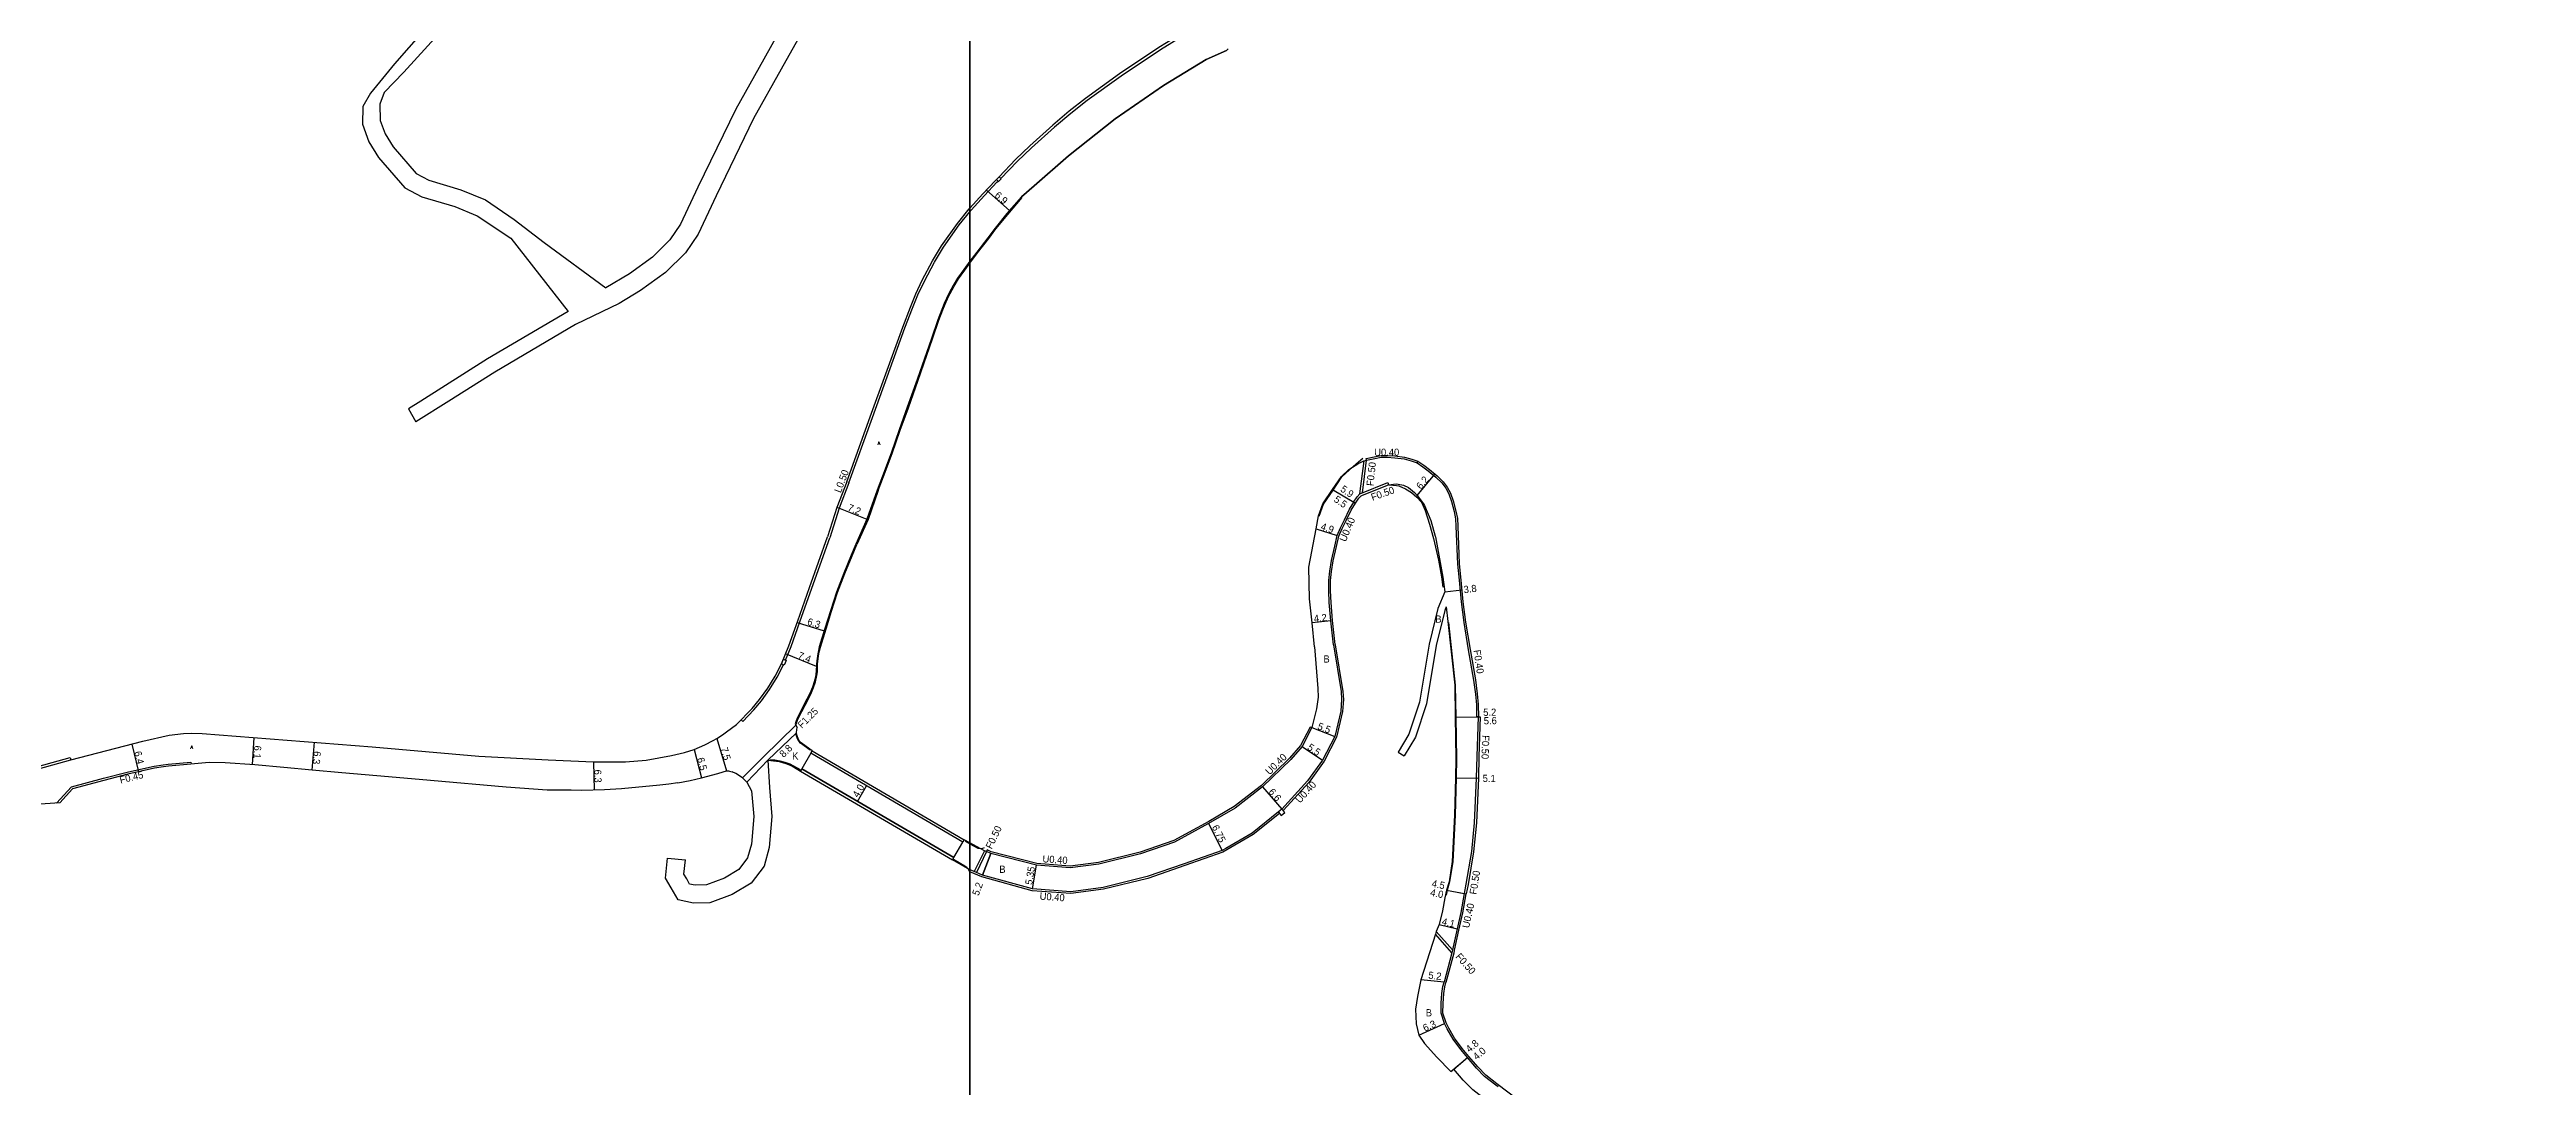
# Model space of a CAD drawing. Header units: metres. Extents: x -16000 to -13600, y -81000 to -78000.
# Drawn here: x -15405 to -14853, y -80200 to -79968 of the extents above; entities that cross this region are included whole.
import ezdxf

# ---------------------------------------------------------------- set-up
doc = ezdxf.new("R2010")
doc.units = ezdxf.units.M
doc.header["$LTSCALE"] = 2.5
for name, color, linetype in [('側溝・桝', 7, 'Continuous'), ('図郭', 7, 'Continuous'), ('幅員', 7, 'Continuous'), ('歩道・分離帯・安全施設', 7, 'Continuous'), ('舗装', 7, 'Continuous'), ('道路', 7, 'Continuous')]:
    doc.layers.add(name, color=color, linetype=linetype)
doc.styles.get("Standard").update_dxf_attribs({"font": ''})
doc.styles.add('YOKO_DECO', font='txt.shx', dxfattribs={"bigfont": 'extfont.shx'})
doc.styles.get('Standard').set_extended_font_data('@MS PGothic')

msp = doc.modelspace()

# ---------------------------------------------------------------- linework, layer by layer
at = {"layer": '側溝・桝', "flags": 128}
msp.add_lwpolyline([(-15084.75, -79957.58), (-15084.8, -79958.18), (-15114.35, -79956.72), (-15124.34, -79956.74), (-15130.19, -79957.39), (-15137.53, -79959.01), (-15143.37, -79961.01), (-15149.11, -79963.51), (-15152.44, -79965.28), (-15157.52, -79968.44), (-15166.3, -79974.27), (-15173.89, -79979.72), (-15177.48, -79982.6), (-15181.14, -79985.66), (-15186.28, -79990.26), (-15189.45, -79993.33), (-15193.14, -79997.09)], dxfattribs=at)
at = {"layer": '側溝・桝'}
for points in [[(-15200, -80004.52), (-15199.75, -80004.2), (-15196.74, -80000.91), (-15193.99, -79997.97), (-15193.7, -79997.68)], [(-15227.01, -80064.97), (-15221.76, -80050.44), (-15214.52, -80030.43), (-15212.81, -80026.02), (-15211.63, -80023.08), (-15210.16, -80019.99), (-15207.93, -80015.75), (-15205.88, -80012.46), (-15202.4, -80007.48), (-15200, -80004.52)], [(-15111.61, -80059.54), (-15109.79, -80059.16), (-15108.27, -80058.88), (-15106.91, -80058.86), (-15105.19, -80058.98), (-15103.09, -80059.26), (-15101.43, -80059.68), (-15100.08, -80060.18)], [(-15111.51, -80059.92), (-15111.61, -80059.54)], [(-15227.01, -80064.97), (-15229.19, -80070.64), (-15231.29, -80077.22)], [(-15114.36, -80069.33), (-15114.45, -80069.28), (-15113.65, -80068.11), (-15113, -80067.46), (-15112.64, -80067.3), (-15106.79, -80064.95)], [(-15113, -80067.46), (-15112.04, -80060.07)], [(-15112.46, -80067.23), (-15111.51, -80059.92)], [(-15106.79, -80064.95), (-15106.61, -80065.41)], [(-15100.26, -80060.54), (-15098.94, -80061.39), (-15097.75, -80062.32), (-15096.07, -80063.76), (-15094.72, -80065), (-15093.86, -80066.15), (-15093.19, -80067.44), (-15092.61, -80069.13), (-15091.99, -80071.38), (-15091.66, -80073), (-15091.58, -80074.68), (-15091.27, -80083.11), (-15090.86, -80086.71), (-15090.44, -80091.53), (-15089.83, -80096.1), (-15088.82, -80102.25), (-15087.64, -80108.98), (-15087.22, -80112.09), (-15086.99, -80114.47), (-15086.96, -80117.16)], [(-15119.12, -80095.72), (-15119.44, -80091.64), (-15119.57, -80089.07), (-15119.57, -80086.77), (-15119.31, -80084.76), (-15118.95, -80082.4), (-15118.2, -80079.18), (-15117.69, -80076.87), (-15117, -80075.2), (-15116.1, -80073.41), (-15114.99, -80071.08), (-15114.02, -80069.54)], [(-15241.14, -80104.54), (-15239.89, -80101.52), (-15237.94, -80095.96), (-15235.31, -80088.5), (-15231.29, -80077.22)], [(-15118.5, -80101.05), (-15119.12, -80095.72)], [(-15118.5, -80101.05), (-15118.5, -80101.09), (-15116.81, -80111.51), (-15116.68, -80113.28), (-15116.89, -80115.95), (-15118.2, -80121.67), (-15121.01, -80127.08), (-15124.36, -80131.73), (-15130.12, -80138.05), (-15130.14, -80138.07)], [(-15251.02, -80117.81), (-15250.65, -80118.18), (-15248.2, -80115.63), (-15246.51, -80113.6), (-15244.7, -80111.06), (-15243, -80108.33), (-15241.57, -80105.6), (-15241.56, -80105.58)], [(-15238.85, -80119.01), (-15246.06, -80126.09), (-15250.77, -80130.75)], [(-15123.72, -80119.58), (-15124.1, -80119.44), (-15126.23, -80123.55), (-15128.72, -80126.4), (-15134.97, -80132.47), (-15141.09, -80137.18), (-15146.71, -80140.49), (-15154.53, -80144.72), (-15162.06, -80147.34), (-15171.35, -80149.64), (-15177.66, -80150.44), (-15185.09, -80149.89), (-15195.25, -80147.26), (-15196.17, -80146.85), (-15196.32, -80147.23)], [(-15086.66, -80117.16), (-15086.94, -80125.98), (-15087.07, -80130.83)], [(-15086.56, -80117.16), (-15086.66, -80117.16), (-15086.96, -80117.16)], [(-15238.71, -80120.73), (-15245.07, -80126.81)], [(-15489.6, -80168.69), (-15487.32, -80165.55), (-15484.1, -80161.23), (-15481.92, -80158.45), (-15480.25, -80156.47), (-15478.83, -80155.05), (-15476.49, -80153.23), (-15473.95, -80151.33), (-15472.39, -80150.28), (-15468.11, -80147.86), (-15459.37, -80143.86), (-15450.86, -80140.94), (-15439.36, -80137.46), (-15423.79, -80133.15), (-15410.52, -80129.52), (-15400.57, -80126.76)], [(-15403.76, -80136.39), (-15400.46, -80132.78), (-15393.31, -80130.88), (-15388.02, -80129.54), (-15385.04, -80128.82), (-15381.99, -80128.18), (-15379.97, -80127.86), (-15378.87, -80127.74), (-15373.83, -80127.27), (-15373.78, -80127.73)], [(-15249.8, -80131.73), (-15245.07, -80126.81)], [(-15087.07, -80130.83), (-15087.52, -80140.79), (-15088.13, -80147.21), (-15089.36, -80154.51), (-15089.77, -80156.58)], [(-15130.93, -80138.7), (-15136.85, -80143.43), (-15143.58, -80147.38)], [(-15143.58, -80147.38), (-15152.09, -80150.33), (-15160.33, -80153.19), (-15170.23, -80155.64), (-15177.48, -80156.59), (-15186.1, -80155.96), (-15197.33, -80152.89), (-15200, -80151.71)], [(-15196.78, -80147.03), (-15199.03, -80151.7)], [(-15196.32, -80147.23), (-15198.57, -80151.9)], [(-15200, -80151.71), (-15200.11, -80151.66), (-15200, -80151.41)], [(-15200, -80151.41), (-15199.95, -80151.3)], [(-15089.38, -80156.65), (-15090.11, -80160.9), (-15090.98, -80164.71)], [(-15092.48, -80169.78), (-15096.13, -80165.65)], [(-15092.37, -80169.14), (-15095.98, -80165.06)], [(-15090.98, -80164.71), (-15091.98, -80169.22), (-15092.09, -80169.86), (-15093.84, -80176.44)], [(-15082.17, -80199.21), (-15082.46, -80198.99), (-15084.92, -80197.05), (-15086.71, -80195.25), (-15088.73, -80192.89), (-15090.19, -80191.13), (-15091.9, -80188.83), (-15093.18, -80186.58), (-15093.76, -80185.4), (-15094.49, -80183.22), (-15094.46, -80181.07), (-15094.3, -80178.88), (-15094.08, -80177.38), (-15093.84, -80176.44)], [(-15065.24, -80212.07), (-15082.17, -80199.21)]]:
    msp.add_lwpolyline(points, dxfattribs=at)
for points in [[(-15193.03, -79997.19), (-15193.6, -79997.78), (-15194.08, -79997.32), (-15193.52, -79996.73)], [(-15241.01, -80104.6), (-15241.43, -80105.63), (-15242.05, -80105.38), (-15241.62, -80104.34)], [(-15131.18, -80138.39), (-15130.93, -80138.7), (-15130.55, -80139.17), (-15129.77, -80138.54), (-15130.14, -80138.07), (-15130.39, -80137.76)]]:
    msp.add_lwpolyline(points, close=True, dxfattribs=at)
at = {"layer": '図郭'}
for points in [[(-16000, -80400), (-15200, -80400), (-15200, -79800), (-16000, -79800)], [(-15200, -80400), (-14400, -80400), (-14400, -79800), (-15200, -79800)]]:
    msp.add_lwpolyline(points, close=True, dxfattribs=at)
at = {"layer": '幅員'}
for points in [[(-15196.35, -79999.73), (-15191.16, -80004.25)], [(-15100.26, -80067.8), (-15096.28, -80063.04)], [(-15229.68, -80070.43), (-15222.98, -80073.08)], [(-15119.09, -80066.51), (-15114.02, -80069.54)], [(-15119.09, -80066.51), (-15114.36, -80069.33)], [(-15122.73, -80075.21), (-15118.07, -80076.74)], [(-15094.05, -80089.29), (-15090.27, -80088.86)], [(-15238.56, -80096.13), (-15232.52, -80097.98)], [(-15119.52, -80095.76), (-15123.69, -80096.24)], [(-15234.26, -80105.95), (-15241.12, -80103.13)], [(-15123.72, -80119.58), (-15118.58, -80121.53)], [(-15091.76, -80117.24), (-15086.16, -80117.15)], [(-15091.76, -80117.24), (-15086.56, -80117.16)], [(-15386.98, -80123.24), (-15385.5, -80129.42)], [(-15359.76, -80121.78), (-15360.14, -80127.84)], [(-15346.33, -80122.84), (-15346.86, -80129.07)], [(-15261.54, -80124.47), (-15259.86, -80130.75)], [(-15256.44, -80122.04), (-15254.35, -80129.24)], [(-15245.07, -80126.81), (-15238.71, -80120.73)], [(-15125.9, -80123.77), (-15121.35, -80126.87)], [(-15283.96, -80127.19), (-15283.82, -80133.53)], [(-15091.67, -80130.81), (-15086.57, -80130.87)], [(-15134.71, -80132.77), (-15130.39, -80137.76)], [(-15146.77, -80140.98), (-15143.75, -80147.01)], [(-15195.38, -80147.64), (-15197.19, -80152.51)], [(-15093.7, -80155.79), (-15089.28, -80156.67)], [(-15093.7, -80155.79), (-15089.77, -80156.58)], [(-15095.32, -80163.5), (-15091.34, -80164.48)], [(-15094.22, -80176.34), (-15099.4, -80175.81)], [(-15099.88, -80188.13), (-15094.13, -80185.55)], [(-15092.69, -80196.25), (-15089.03, -80193.15)], [(-15092.08, -80195.73), (-15089.03, -80193.15)]]:
    msp.add_lwpolyline(points, dxfattribs=at)
at = {"layer": '幅員', "flags": 128}
for points in [[(-15225.07, -80136.02), (-15223.05, -80132.57)], [(-15186.03, -80155.56), (-15185.16, -80150.28)]]:
    msp.add_lwpolyline(points, dxfattribs=at)
at = {"layer": '歩道・分離帯・安全施設', "flags": 128}
msp.add_lwpolyline([(-15188.53, -80001.22), (-15185.65, -79998.72), (-15177.99, -79992.03), (-15167.61, -79983.83), (-15156.85, -79976.35), (-15147.3, -79970.57), (-15142.78, -79968.56)], dxfattribs=at)
at = {"layer": '歩道・分離帯・安全施設'}
for points in [[(-15200, -80015.99), (-15198.3, -80013.73), (-15195.82, -80010.48), (-15194.2, -80008.36), (-15191.58, -80005.12), (-15188.34, -80001.39)], [(-15220.46, -80066.71), (-15219.29, -80063.58), (-15217.38, -80058.47), (-15215.55, -80053.25), (-15213.75, -80048.23), (-15211.56, -80042.07), (-15208.36, -80032.88), (-15206.94, -80028.73), (-15206.07, -80026.43), (-15205.55, -80025.11), (-15205.04, -80023.97), (-15204.44, -80022.73), (-15203.56, -80021.12), (-15202.56, -80019.52), (-15201.16, -80017.53), (-15200, -80015.99)], [(-15122.08, -80072.41), (-15121.13, -80069.73), (-15118.98, -80066.59), (-15117.01, -80063.68), (-15115.42, -80062.14), (-15113.84, -80060.72), (-15112.32, -80059.48)], [(-15220.46, -80066.71), (-15222.74, -80073.17), (-15225.21, -80078.73)], [(-15106.48, -80065.44), (-15104.86, -80065.57), (-15104.33, -80065.68), (-15102.8, -80066.32), (-15101.52, -80067.15), (-15100.29, -80068.2), (-15099.37, -80069.24), (-15098.94, -80070), (-15098.44, -80071.15), (-15097.45, -80074.18), (-15096.59, -80077.39), (-15095.5, -80082.2), (-15094.84, -80085.93), (-15094.53, -80088.24)], [(-15238.79, -80119.02), (-15238.75, -80118.78), (-15238.55, -80118.11), (-15238.31, -80117.55), (-15236.8, -80114.58), (-15235.53, -80112.1), (-15234.92, -80110.63), (-15234.5, -80109.4), (-15234.25, -80108.36), (-15234.11, -80107.59), (-15234.04, -80107.06), (-15233.99, -80105.5), (-15233.94, -80104.73), (-15233.72, -80103.14), (-15233.58, -80102.43), (-15233.36, -80101.6), (-15232.11, -80097.53), (-15230.91, -80093.6), (-15229.52, -80089.47), (-15227.91, -80085.23), (-15226.25, -80081.24), (-15225.21, -80078.73)], [(-15093.22, -80096.15), (-15091.72, -80110.1), (-15091.61, -80117.23), (-15091.47, -80126.46), (-15091.52, -80130.81), (-15091.76, -80139.13), (-15092.25, -80149.47), (-15092.99, -80153.97)], [(-15235.66, -80124.6), (-15237.78, -80123.05), (-15238.2, -80122.57), (-15238.48, -80122.08), (-15238.71, -80121.41), (-15238.84, -80120.94)], [(-15244.66, -80126.77), (-15243.5, -80126.79), (-15242.44, -80126.98), (-15241.31, -80127.31), (-15240.16, -80127.68), (-15237.91, -80128.92)], [(-15201.04, -80144.93), (-15200, -80145.5)], [(-15200, -80145.5), (-15198.22, -80146.47), (-15197.59, -80146.55), (-15197.1, -80146.46), (-15196.78, -80146.34)], [(-15200.11, -80151.67), (-15200.36, -80151.16), (-15200.68, -80150.76), (-15201.13, -80150.44), (-15203.71, -80148.97)], [(-15092.99, -80153.97), (-15093.55, -80155.83), (-15093.78, -80156.95)]]:
    msp.add_lwpolyline(points, dxfattribs=at)
at = {"layer": '舗装'}
msp.add_lwpolyline([(-15197.19, -80152.51), (-15195.38, -80147.64)], dxfattribs=at)
at = {"layer": '道路'}
for points in [[(-15234, -79918.44), (-15232.83, -79920.73), (-15231.94, -79923.3), (-15231.73, -79925.99), (-15231.88, -79928.81), (-15233.77, -79936.42), (-15236.52, -79947.27), (-15239.17, -79956.93), (-15242.44, -79964.09), (-15246.01, -79970.53), (-15252.26, -79981.67), (-15260.7, -79999.04), (-15264.58, -80007.33), (-15266.93, -80010.78), (-15270.84, -80014.63), (-15275.99, -80018.37), (-15281.24, -80021.51)], [(-15232.67, -79950.25), (-15234.93, -79958.47), (-15238.42, -79966.11), (-15242.11, -79972.77), (-15248.27, -79983.76), (-15256.64, -80000.98), (-15260.66, -80009.57), (-15263.46, -80013.68), (-15267.93, -80018.07), (-15273.5, -80022.12), (-15278.3, -80024.99)], [(-15315.92, -79957.18), (-15316.08, -79957.61), (-15328.42, -79971.56), (-15333.75, -79978.09), (-15335.44, -79981.07), (-15335.55, -79984.97), (-15334.1, -79988.93), (-15331.94, -79992.45), (-15326.08, -79999.18), (-15322.28, -80001.19), (-15314.93, -80003.39), (-15309.97, -80005.43), (-15302.45, -80010.42), (-15289.61, -80026.77)], [(-15312.56, -79958.29), (-15326.29, -79973.39), (-15330.67, -79977.97), (-15331.66, -79980.56), (-15331.57, -79984.21), (-15330.48, -79987.18), (-15328.71, -79990.08), (-15323.56, -79995.99), (-15320.75, -79997.47), (-15313.6, -79999.62), (-15308.05, -80001.89), (-15301.67, -80006.29), (-15294.98, -80011.39)], [(-15200, -80003.7), (-15197.12, -80000.56), (-15194.37, -79997.61), (-15193.52, -79996.73)], [(-15227.5, -80064.79), (-15222.26, -80050.26), (-15215.01, -80030.25), (-15213.3, -80025.83), (-15212.11, -80022.87), (-15210.63, -80019.76), (-15208.39, -80015.49), (-15206.32, -80012.17), (-15202.82, -80007.17), (-15200.15, -80003.86), (-15200, -80003.7)], [(-15188.53, -80001.22), (-15191.78, -80004.96), (-15194.4, -80008.21), (-15196.02, -80010.33), (-15198.5, -80013.58), (-15200, -80015.57)], [(-15294.98, -80011.39), (-15281.24, -80021.51)], [(-15200, -80015.57), (-15201.37, -80017.38), (-15202.77, -80019.38), (-15203.78, -80020.99), (-15204.67, -80022.61), (-15205.27, -80023.87), (-15205.78, -80025.02), (-15206.3, -80026.34), (-15207.17, -80028.65), (-15208.61, -80032.79), (-15211.8, -80041.98), (-15213.99, -80048.15), (-15215.79, -80053.16), (-15217.61, -80058.38), (-15219.53, -80063.49), (-15220.7, -80066.63)], [(-15278.3, -80024.99), (-15287.98, -80029.69), (-15306, -80040.28), (-15316.26, -80046.76)], [(-15289.61, -80026.77), (-15307.62, -80037.36), (-15322.52, -80046.76)], [(-15322.52, -80046.76), (-15325.27, -80048.49)], [(-15325.27, -80048.49), (-15323.64, -80051.42)], [(-15316.26, -80046.76), (-15323.64, -80051.42)], [(-15111.51, -80059.92), (-15109.71, -80059.55), (-15108.23, -80059.28), (-15106.92, -80059.26), (-15105.24, -80059.38), (-15103.17, -80059.65), (-15101.55, -80060.06), (-15100.26, -80060.54)], [(-15227.5, -80064.79), (-15229.69, -80070.46), (-15231.79, -80077.04)], [(-15123.17, -80101.59), (-15123.69, -80096.24), (-15124.28, -80090.87), (-15124.42, -80083.82), (-15122.73, -80075.21), (-15122.21, -80072.37), (-15121.25, -80069.68), (-15119.09, -80066.51), (-15117.11, -80063.6), (-15115.5, -80062.04), (-15113.26, -80060.61), (-15112.76, -80060.38), (-15112.1, -80060.08), (-15111.51, -80059.92)], [(-15104.9, -80065.21), (-15103.63, -80065.4), (-15103.28, -80065.51), (-15102.17, -80066.03), (-15100.86, -80067.13), (-15100.26, -80067.8), (-15098.83, -80069.64), (-15098.6, -80070.05), (-15097.22, -80073.38), (-15096.23, -80076.86), (-15096.18, -80077.03), (-15094.51, -80086.05), (-15094.05, -80089.29)], [(-15100.08, -80060.18), (-15098.71, -80061.06), (-15097.5, -80062.01), (-15095.8, -80063.46), (-15094.42, -80064.73), (-15093.52, -80065.94), (-15092.82, -80067.29), (-15092.23, -80069.01), (-15091.6, -80071.29), (-15091.26, -80072.95), (-15091.18, -80074.67), (-15090.87, -80083.08), (-15090.47, -80086.67), (-15090.04, -80091.49), (-15089.44, -80096.04), (-15088.42, -80102.18), (-15087.24, -80108.92), (-15086.82, -80112.04), (-15086.59, -80114.44), (-15086.56, -80117.16)], [(-15220.7, -80066.63), (-15222.98, -80073.08), (-15225.44, -80078.63)], [(-15119.52, -80095.76), (-15119.84, -80091.67), (-15119.97, -80089.08), (-15119.97, -80086.74), (-15119.7, -80084.7), (-15119.35, -80082.33), (-15118.59, -80079.09), (-15118.07, -80076.74), (-15117.36, -80075.04), (-15116.46, -80073.24), (-15115.34, -80070.88), (-15114.36, -80069.33)], [(-15114.36, -80069.33), (-15114.02, -80069.54), (-15113.26, -80068.43), (-15112.72, -80067.88), (-15112.45, -80067.76), (-15106.61, -80065.41)], [(-15254.33, -80120.51), (-15252.06, -80118.88), (-15248.59, -80115.28), (-15246.93, -80113.28), (-15245.13, -80110.77), (-15243.45, -80108.07), (-15242.05, -80105.38), (-15240.38, -80101.33), (-15238.44, -80095.78), (-15235.81, -80088.33), (-15231.79, -80077.04)], [(-15225.43, -80078.59), (-15225.44, -80078.63), (-15226.48, -80081.14), (-15228.14, -80085.14), (-15229.76, -80089.39), (-15231.15, -80093.52), (-15232.35, -80097.46), (-15233.61, -80101.53), (-15233.83, -80102.37), (-15233.97, -80103.1), (-15234.19, -80104.7), (-15234.24, -80105.49), (-15234.29, -80107.04), (-15234.36, -80107.55), (-15234.49, -80108.3), (-15234.75, -80109.33), (-15235.16, -80110.54), (-15235.76, -80112), (-15237.03, -80114.47), (-15238.54, -80117.44), (-15238.79, -80118.03), (-15239, -80118.72), (-15238.59, -80119.53)], [(-15094.05, -80089.29), (-15095.61, -80093), (-15097.57, -80100.93), (-15099.72, -80113.92), (-15102.07, -80121.01), (-15104.47, -80125.05)], [(-15093.76, -80092.65), (-15094.09, -80093.48), (-15096.01, -80101.25), (-15098.17, -80114.3), (-15100.61, -80121.68), (-15103.11, -80125.86)], [(-15093.76, -80092.65), (-15093.4, -80095.9), (-15091.86, -80110.11), (-15091.76, -80117.24), (-15091.62, -80126.46), (-15091.67, -80130.81), (-15091.91, -80139.12), (-15092.4, -80149.44), (-15093.13, -80153.94)], [(-15118.9, -80101.1), (-15119.52, -80095.76)], [(-15118.9, -80101.1), (-15117.2, -80111.55), (-15117.08, -80113.28), (-15117.29, -80115.89), (-15118.58, -80121.53), (-15121.35, -80126.87), (-15124.68, -80131.48), (-15130.39, -80137.76), (-15131.18, -80138.39), (-15137.08, -80143.1), (-15142.89, -80146.51), (-15143.75, -80147.01), (-15152.23, -80149.95), (-15160.44, -80152.81), (-15170.3, -80155.25), (-15177.5, -80156.19), (-15186.03, -80155.56), (-15197.19, -80152.51), (-15198.57, -80151.9), (-15199.03, -80151.7), (-15199.95, -80151.3), (-15200, -80151.27)], [(-15123.17, -80101.59), (-15122.38, -80110.87), (-15122.33, -80112.78), (-15122.68, -80115.42), (-15123.72, -80119.58), (-15125.9, -80123.77), (-15128.43, -80126.67), (-15134.71, -80132.77), (-15140.86, -80137.51), (-15146.77, -80140.98), (-15154.37, -80145.09), (-15161.95, -80147.72), (-15171.28, -80150.03), (-15177.65, -80150.84), (-15185.16, -80150.28), (-15195.38, -80147.64), (-15196.32, -80147.23), (-15196.78, -80147.03), (-15200, -80145.29)], [(-15235.2, -80124.78), (-15237.69, -80122.95), (-15238.09, -80122.49), (-15238.36, -80122.03), (-15238.59, -80121.38), (-15238.72, -80120.87), (-15238.71, -80120.73), (-15238.63, -80119.96), (-15238.59, -80119.53)], [(-15086.56, -80117.16), (-15086.16, -80117.15), (-15086.44, -80125.99), (-15086.57, -80130.87)], [(-15410.66, -80129.01), (-15400.72, -80126.25), (-15400.57, -80126.76), (-15384.52, -80122.61), (-15378.69, -80121.23), (-15375.44, -80120.86), (-15373.6, -80120.8), (-15371.3, -80120.87), (-15333.37, -80123.86), (-15309.58, -80125.92), (-15294.1, -80126.78), (-15283.96, -80127.19), (-15276.83, -80127.2), (-15272.23, -80126.83), (-15266.59, -80125.83)], [(-15266.59, -80125.83), (-15263.72, -80125.15), (-15261.54, -80124.47), (-15259.13, -80123.42), (-15257.27, -80122.48)], [(-15257.27, -80122.48), (-15256.44, -80122.04), (-15255.24, -80121.22), (-15254.33, -80120.51)], [(-15235.51, -80125.29), (-15235.2, -80124.78), (-15201.26, -80144.6), (-15201.57, -80145.12), (-15235.5, -80125.3)], [(-15201.26, -80144.6), (-15201.57, -80145.12), (-15235.5, -80125.3), (-15235.2, -80124.78)], [(-15104.47, -80125.05), (-15103.11, -80125.86)], [(-15265.18, -80131.9), (-15267.16, -80132.17), (-15269.22, -80132.41), (-15277.75, -80133.25), (-15281.54, -80133.48), (-15286.64, -80133.59), (-15289, -80133.56), (-15294.31, -80133.52), (-15303.49, -80132.88), (-15320.37, -80131.34), (-15329.73, -80130.58), (-15340.15, -80129.64), (-15346.77, -80129.08), (-15353.11, -80128.44), (-15359.58, -80127.88), (-15366.14, -80127.46), (-15369.73, -80127.35), (-15373.79, -80127.73), (-15378.83, -80128.21), (-15379.91, -80128.33), (-15381.9, -80128.65), (-15384.94, -80129.28), (-15387.9, -80129.99), (-15393.2, -80131.34), (-15400.21, -80133.2), (-15403.08, -80136.34), (-15413.99, -80137.11)], [(-15245.07, -80126.81), (-15244.76, -80132.94), (-15244.21, -80139.41), (-15244.78, -80146.3), (-15245.95, -80150.45), (-15248.82, -80154.3), (-15253.06, -80156.76), (-15258.01, -80158.63), (-15261.7, -80158.76), (-15265.13, -80157.98), (-15266.66, -80155.31), (-15267.92, -80153.16), (-15267.45, -80148.68)], [(-15265.18, -80131.9), (-15262.42, -80131.34), (-15259.86, -80130.75), (-15256.22, -80129.83)], [(-15256.22, -80129.83), (-15255.06, -80129.47), (-15254.35, -80129.24), (-15254.1, -80129.21), (-15253.89, -80129.24), (-15253.66, -80129.3), (-15253.06, -80129.45)], [(-15249.8, -80131.73), (-15250.77, -80130.75), (-15252.2, -80129.82), (-15253.06, -80129.45)], [(-15245.07, -80126.81), (-15242.58, -80127.16), (-15241.05, -80127.58), (-15239.77, -80128.07), (-15237.82, -80129.27)], [(-15203.89, -80149.09), (-15203.59, -80148.57), (-15237.52, -80128.75), (-15237.82, -80129.27)], [(-15086.57, -80130.87), (-15087.02, -80140.82), (-15087.63, -80147.28), (-15088.87, -80154.6), (-15089.28, -80156.67)], [(-15249.8, -80131.73), (-15248.71, -80133.71), (-15248.22, -80139.41), (-15248.73, -80145.58), (-15249.6, -80148.65), (-15251.54, -80151.25), (-15254.79, -80153.14), (-15258.81, -80154.65), (-15261.32, -80154.74), (-15262.54, -80154.46), (-15263.2, -80153.32), (-15263.81, -80152.27), (-15263.48, -80149.09)], [(-15200, -80145.29), (-15201.26, -80144.6)], [(-15267.45, -80148.68), (-15263.48, -80149.09)], [(-15200, -80151.27), (-15203.89, -80149.09)], [(-15093.13, -80153.94), (-15093.7, -80155.79), (-15094.06, -80157.56), (-15094.57, -80160.43), (-15095.32, -80163.5), (-15095.98, -80165.06), (-15096.13, -80165.65), (-15099.4, -80175.81), (-15100.16, -80179.52), (-15100.62, -80182.4), (-15100.42, -80185.64), (-15099.88, -80188.13), (-15098.57, -80190.05), (-15095.88, -80193.05), (-15092.69, -80196.25), (-15092.08, -80195.73)], [(-15089.77, -80156.58), (-15090.5, -80160.79), (-15091.34, -80164.48)], [(-15089.77, -80156.58), (-15089.38, -80156.65), (-15089.28, -80156.67)], [(-15091.34, -80164.48), (-15092.37, -80169.14), (-15092.48, -80169.78), (-15094.22, -80176.34)], [(-15082.17, -80199.71), (-15082.7, -80199.31), (-15085.19, -80197.35), (-15087.01, -80195.52), (-15089.03, -80193.15), (-15090.5, -80191.37), (-15092.23, -80189.04), (-15093.53, -80186.77), (-15094.13, -80185.55), (-15094.89, -80183.29), (-15094.86, -80181.05), (-15094.7, -80178.84), (-15094.48, -80177.3), (-15094.22, -80176.34)], [(-15082.17, -80204.73), (-15085.15, -80202.47), (-15087.85, -80200.35), (-15089.95, -80198.23), (-15092.08, -80195.73)]]:
    msp.add_lwpolyline(points, dxfattribs=at)
at = {"layer": '道路', "flags": 128}
for points in [[(-15049.78, -79952.3), (-15056.83, -79954.34), (-15064.12, -79956.45), (-15069.45, -79957.57), (-15073.04, -79957.98), (-15078.13, -79958.2), (-15080.82, -79958.12), (-15084.75, -79957.58), (-15114.34, -79956.12), (-15124.38, -79956.14), (-15130.29, -79956.8), (-15137.69, -79958.43), (-15143.59, -79960.45), (-15149.38, -79962.97), (-15152.74, -79964.76), (-15157.84, -79967.93), (-15166.64, -79973.77), (-15174.25, -79979.25), (-15177.86, -79982.14), (-15181.53, -79985.2), (-15186.68, -79989.82), (-15189.88, -79992.91), (-15193.52, -79996.73)], [(-15142.78, -79968.56), (-15147.3, -79970.57), (-15156.85, -79976.35), (-15167.61, -79983.83), (-15177.99, -79992.03), (-15185.65, -79998.72), (-15188.53, -80001.22)], [(-15142.78, -79968.56), (-15142.37, -79968.17)], [(-15106.61, -80065.41), (-15104.9, -80065.21)], [(-15100.26, -80060.54), (-15100.08, -80060.18)]]:
    msp.add_lwpolyline(points, dxfattribs=at)
at = {"layer": '道路'}
for points in [[(-15201.57, -80145.12), (-15235.5, -80125.3), (-15237.52, -80128.75), (-15203.59, -80148.57)], [(-15237.82, -80129.27), (-15203.89, -80149.09), (-15203.59, -80148.57), (-15237.52, -80128.75)]]:
    msp.add_lwpolyline(points, close=True, dxfattribs=at)

# ---------------------------------------------------------------- texts
at = {"layer": '側溝・桝'}
for s, rotation, p in [('U0.40', 0.3596, (-15109.81, -80058.99)), ('L0.50', 69, (-15228.84, -80067.35)), ('F0.50', 83.9956, (-15109.98, -80065.76)), ('F0.50', 19.6243, (-15110.19, -80069.03)), ('U0.40', 67.081, (-15116.18, -80078.27)), ('F0.40', 278.524, (-15087.69, -80102.35)), ('F1.25', 45, (-15237.5, -80119.87)), ('U0.40', 44.1486, (-15133.17, -80130.23)), ('F0.50', 268.1483, (-15085.72, -80121.23)), ('F0.45', 14, (-15389.49, -80132.08)), ('U0.40', 47.6896, (-15126.37, -80136.55)), ('F0.50', 64.3009, (-15195.15, -80146.79)), ('U0.40', 355.9361, (-15183.86, -80149.61)), ('F0.50', 80.927, (-15087.01, -80156.89)), ('U0.40', 355.7773, (-15184.5, -80157.92)), ('U0.40', 77.1874, (-15088.68, -80164.4)), ('F0.50', 311.4729, (-15091.77, -80170.74))]:
    msp.add_text(s, height=1.6, rotation=rotation, dxfattribs=at).set_placement(p)
at = {"layer": '幅員'}
for s, rotation, p in [('6.9', 319, (-15194.64, -80001.09)), ('6.2', 50.1277, (-15099.37, -80066.58)), ('7.2', 338, (-15227.44, -80071.13)), ('5.5', 325.2844, (-15118.97, -80069.04)), ('5.9', 325.2844, (-15117.5, -80066.74)), ('4.9', 341.709, (-15121.89, -80075.38)), ('3.8', 6.557, (-15089.78, -80089.61)), ('6.3', 343, (-15236.43, -80096.62)), ('4.2', 6.5864, (-15123.2, -80096.09)), ('7.4', 338, (-15238.55, -80104.08)), ('5.5', 339.2252, (-15122.61, -80119.89)), ('5.2', 0.8609, (-15085.49, -80116.97)), ('5.6', 0.8609, (-15085.36, -80118.85)), ('6.4', 284, (-15386.47, -80125.04)), ('6.1', 266, (-15359.67, -80123.54)), ('6.3', 265, (-15346.38, -80124.78)), ('7.5', 286, (-15255.65, -80124.2)), ('8.8', 43.7227, (-15241.59, -80126.35)), ('5.5', 325.7323, (-15124.89, -80124.34)), ('6.3', 271, (-15283.84, -80128.95)), ('6.5', 285, (-15260.9, -80126.47)), ('5.1', 359.3374, (-15085.63, -80131.68)), ('4.0', 59.7032, (-15224.94, -80135.31)), ('6.6', 310.8647, (-15133.52, -80133.99)), ('6.75', 296.5832, (-15146.1, -80141.76)), ('5.35', 80.6686, (-15186.14, -80154.72)), ('5.2', 69.5881, (-15198.08, -80157.19)), ('4.0', 348.7497, (-15097.41, -80157.07)), ('4.5', 348.7497, (-15097.09, -80155.06)), ('4.1', 346.2331, (-15094.86, -80163.51)), ('5.2', 354.23, (-15097.79, -80175.56)), ('6.3', 24.1245, (-15098.51, -80187.4)), ('4.8', 40.2687, (-15088.56, -80192.12)), ('4.0', 40.2687, (-15086.96, -80193.8))]:
    msp.add_text(s, height=1.6, rotation=rotation, dxfattribs=at).set_placement(p)
at = {"layer": '舗装', "style": 'YOKO_DECO'}
for p in [(-15220.6, -80056.52, 705.23), (-15373.91, -80124.29, 698.15)]:
    msp.add_text('A', height=0.75, dxfattribs=at).set_placement(p)
at = {"layer": '舗装'}
for s, p in [('B', (-15096.18, -80096.17)), ('B', (-15121.15, -80105.07)), ('K', (-15239.68, -80126.7)), ('B', (-15193.45, -80151.97)), ('B', (-15098.31, -80183.96))]:
    msp.add_text(s, height=1.6, dxfattribs=at).set_placement(p)

doc.saveas('drawing.dxf')
